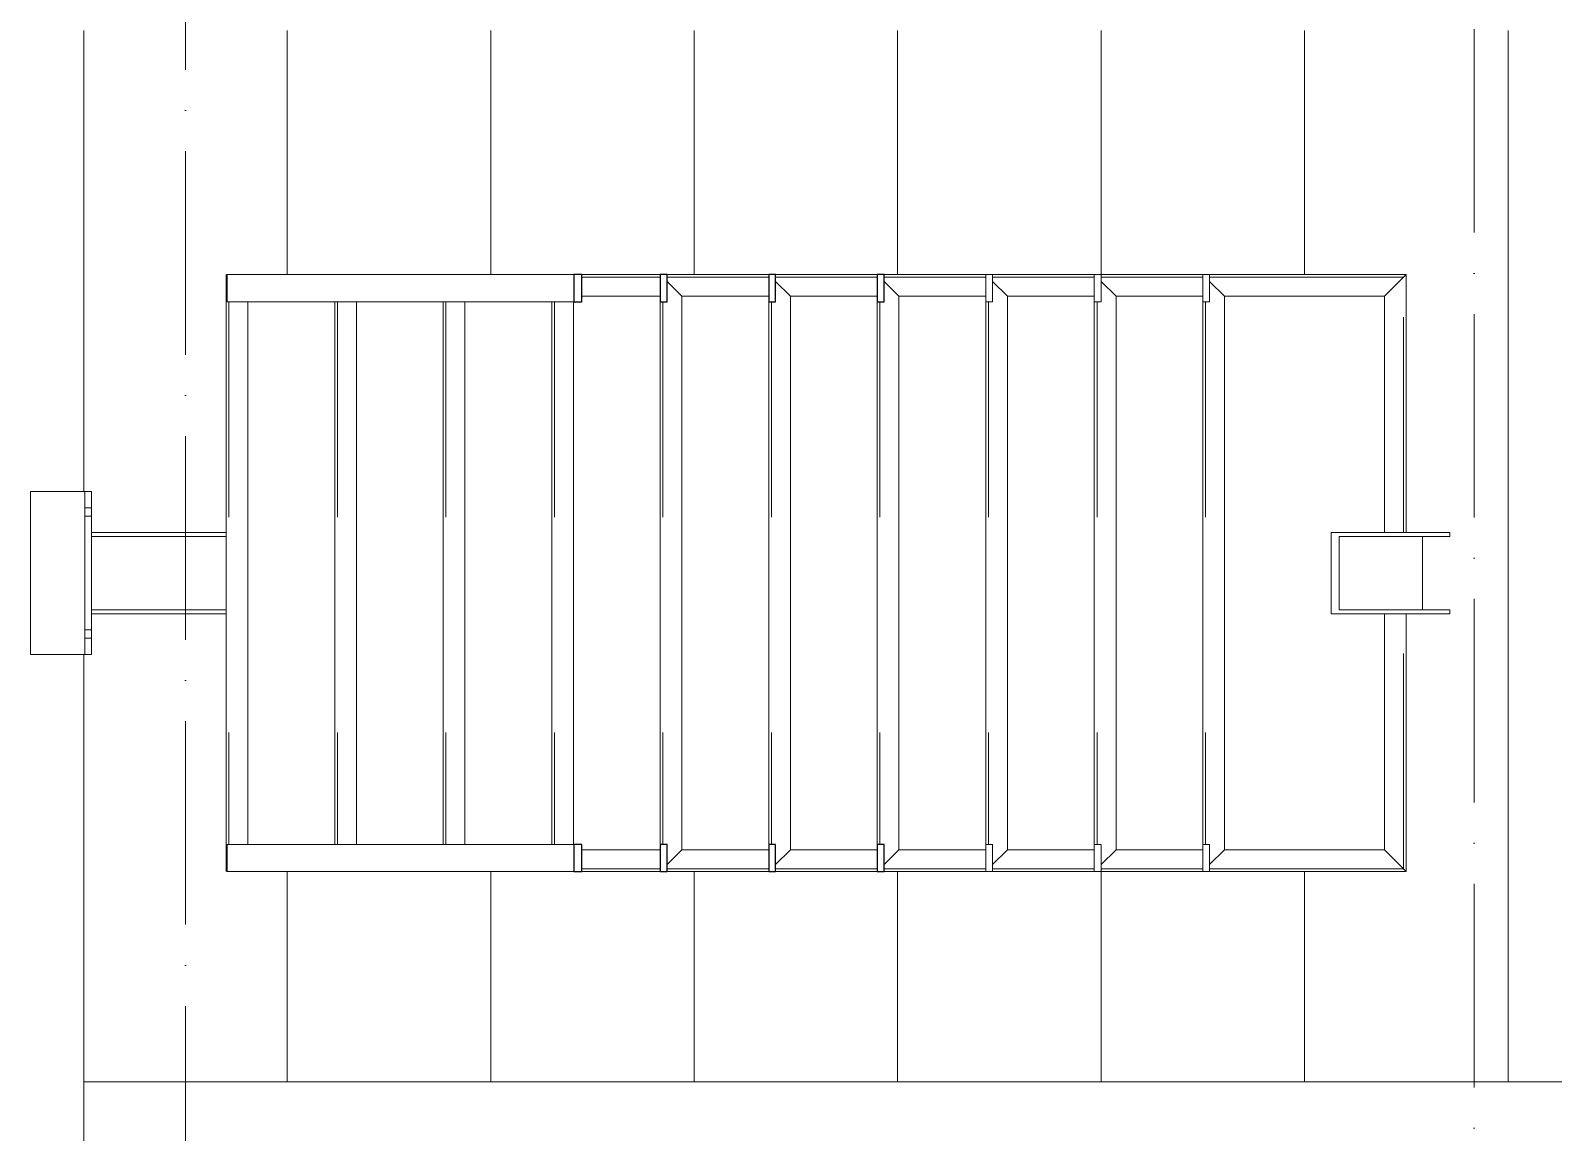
# Model space of a CAD drawing. Header units: millimetres. Extents: x -12989 to 629078, y -109036 to 555275.
# Drawn here: x 531031 to 533277, y -33310 to -31685 of the extents above; entities that cross this region are included whole.
import ezdxf

# ---------------------------------------------------------------- set-up
doc = ezdxf.new("R2010")
doc.units = ezdxf.units.MM
doc.linetypes.add('50_200_ШТРИХ_1Т_ш5_п1_п1_', pattern=[700, 500, -100, 0, -100])
doc.linetypes.add('Штрих', pattern=[635, 317.5, -317.5])
for name, color, linetype, lineweight in [('A-FLOR-____-OTLN', 7, 'Continuous', 9), ('A-GENM-____-HDLN', 7, 'Штрих', 9), ('A-GENM-____-MCUT', 7, 'Continuous', 25), ('A-GENM-____-OTLN', 7, 'Continuous', 9), ('S-GRID-____-OTLN-1', 7, '50_200_ШТРИХ_1Т_ш5_п1_п1_', 9), ('S-STRS-____-OTLN-1', 7, 'Continuous', 9)]:
    doc.layers.add(name, color=color, linetype=linetype, lineweight=lineweight)

# ---------------------------------------------------------------- blocks, each defined once
blk = doc.blocks.new('ОМ_Нижняя опорная пятка - ОМ_Нижняя опорная пятка-19082064-АР1_План отверстий 3 этажа в осях 1-64_Ю-ЯЯ')
at = {"layer": 'A-GENM-____-OTLN'}
for p, q in [((-96, 10), (-96, 0)), ((-84, 10), (-84, 0)), ((84, 10), (84, 0)), ((96, 10), (96, 0))]:
    blk.add_line(p, q, dxfattribs=at)
blk = doc.blocks.new('ОМ_Труба_ГОСТ 8639-82 - ОМ_Труба_ГОСТ 8639-82-26350154-АР1_План отверстий 3 этажа в осях 1-64_Ю-ЯЯ')
at = {"layer": 'A-GENM-____-OTLN'}
for p, q in [((9439.1, 57971), (9439.1, 58091)), ((9439.1, 58091), (9614.1, 58091)), ((9614.1, 58085), (9451.2, 58085)), ((9451.2, 58085), (9451.2, 57977)), ((9574, 58085), (9574, 57977)), ((9614.1, 58091), (9614.1, 58085)), ((9614.1, 57971), (9439.1, 57971)), ((9451.2, 57977), (9614.1, 57977)), ((9614.1, 57977), (9614.1, 57971))]:
    blk.add_line(p, q, dxfattribs=at)
blk = doc.blocks.new('ОМ_Уголок_ГОСТ 8509-93 - ОМ_Уголок_ГОСТ 8509-93-26349651-АР1_План отверстий 3 этажа в осях 1-64_Ю-ЯЯ')
at = {"layer": 'A-GENM-____-HDLN'}
for p, q in [((4, -4), (380, -4)), ((500, -4), (876, -4))]:
    blk.add_line(p, q, dxfattribs=at)
at = {"layer": 'A-GENM-____-OTLN'}
for p, q in [((380, 0), (0, 0)), ((32, -32), (0, 0)), ((880, 0), (500, 0)), ((880, 0), (848, -32)), ((32, -32), (380, -32)), ((500, -32), (848, -32))]:
    blk.add_line(p, q, dxfattribs=at)
blk = doc.blocks.new('ОМ_Уголок_ГОСТ 8509-93 - ОМ_Уголок_ГОСТ 8509-93-V149-АР1_План отверстий 3 этажа в осях 1-64_Ю-ЯЯ')
at = {"layer": 'A-GENM-____-HDLN'}
blk.add_line((40, -4), (840, -4), dxfattribs=at)
at = {"layer": 'A-GENM-____-OTLN'}
for p, q in [((32, -32), (10, -10)), ((840, 0), (40, 0)), ((870, -10), (848, -32)), ((32, -32), (848, -32))]:
    blk.add_line(p, q, dxfattribs=at)
blk = doc.blocks.new('ОМ_Уголок_ГОСТ 8509-93 - ОМ_Уголок_ГОСТ 8509-93-19082047-АР1_План отверстий 3 этажа в осях 1-64_Ю-ЯЯ')
at = {"layer": 'A-GENM-____-HDLN'}
blk.add_line((10, -4), (296, -4), dxfattribs=at)
at = {"layer": 'A-GENM-____-OTLN'}
for p, q in [((300, 0), (10, 0)), ((32, -32), (10, -10)), ((300, 0), (268, -32)), ((32, -32), (268, -32))]:
    blk.add_line(p, q, dxfattribs=at)
blk = doc.blocks.new('ОМ_Уголок_ГОСТ 8509-93 - ОМ_Уголок_ГОСТ 8509-93-V150-АР1_План отверстий 3 этажа в осях 1-64_Ю-ЯЯ')
at = {"layer": 'A-GENM-____-HDLN'}
blk.add_line((4, -4), (290, -4), dxfattribs=at)
at = {"layer": 'A-GENM-____-OTLN'}
for p, q in [((290, 0), (0, 0)), ((32, -32), (0, 0)), ((290, -10), (268, -32)), ((32, -32), (268, -32))]:
    blk.add_line(p, q, dxfattribs=at)
blk = doc.blocks.new('ОМ_Уголок_ГОСТ 8509-93 - ОМ_Уголок_ГОСТ 8509-93-V151-АР1_План отверстий 3 этажа в осях 1-64_Ю-ЯЯ')
at = {"layer": 'A-GENM-____-HDLN'}
blk.add_line((10, -4), (160, -4), dxfattribs=at)
at = {"layer": 'A-GENM-____-OTLN'}
for p, q in [((160, 0), (10, 0)), ((32, -32), (10, -10)), ((32, -32), (160, -32))]:
    blk.add_line(p, q, dxfattribs=at)
blk = doc.blocks.new('ОМ_Уголок_ГОСТ 8509-93 - ОМ_Уголок_ГОСТ 8509-93-V152-АР1_План отверстий 3 этажа в осях 1-64_Ю-ЯЯ')
at = {"layer": 'A-GENM-____-HDLN'}
blk.add_line((140, -4), (290, -4), dxfattribs=at)
at = {"layer": 'A-GENM-____-OTLN'}
for p, q in [((290, 0), (140, 0)), ((290, -10), (268, -32)), ((140, -32), (268, -32))]:
    blk.add_line(p, q, dxfattribs=at)
blk = doc.blocks.new('ОМ_Уголок_ГОСТ 8509-93 - ОМ_Уголок_ГОСТ 8509-93-V153-АР1_План отверстий 3 этажа в осях 1-64_Ю-ЯЯ')
at = {"layer": 'A-GENM-____-HDLN'}
blk.add_line((40, -4), (840, -4), dxfattribs=at)
at = {"layer": 'A-GENM-____-OTLN'}
for p, q in [((840, 0), (40, 0)), ((40, -32), (840, -32))]:
    blk.add_line(p, q, dxfattribs=at)
blk = doc.blocks.new('ОМ_Уголок_ГОСТ 8509-93 - ОМ_Уголок_ГОСТ 8509-93-V154-АР1_План отверстий 3 этажа в осях 1-64_Ю-ЯЯ')
at = {"layer": 'A-GENM-____-HDLN'}
blk.add_line((44.3, -4), (160, -4), dxfattribs=at)
at = {"layer": 'A-GENM-____-OTLN'}
for p, q in [((160, 0), (44.3, 0)), ((44.3, -32), (160, -32))]:
    blk.add_line(p, q, dxfattribs=at)
blk = doc.blocks.new('ОМ_Уголок_ГОСТ 8509-93 - ОМ_Уголок_ГОСТ 8509-93-V155-АР1_План отверстий 3 этажа в осях 1-64_Ю-ЯЯ')
at = {"layer": 'A-GENM-____-HDLN'}
blk.add_line((140, -4), (255.7, -4), dxfattribs=at)
at = {"layer": 'A-GENM-____-OTLN'}
for p, q in [((255.7, 0), (140, 0)), ((140, -32), (255.7, -32))]:
    blk.add_line(p, q, dxfattribs=at)
blk = doc.blocks.new('ОМ_Уголок_ГОСТ 8509-93 - ОМ_Уголок_ГОСТ 8509-93-V156-АР1_План отверстий 3 этажа в осях 1-64_Ю-ЯЯ')
at = {"layer": 'A-GENM-____-HDLN'}
blk.add_line((40, -4), (840, -4), dxfattribs=at)
at = {"layer": 'A-GENM-____-OTLN'}
for p, q in [((880, 0), (0, 0)), ((1.3, -1.3), (0, 0)), ((880, 0), (878.7, -1.3)), ((40, -32), (840, -32))]:
    blk.add_line(p, q, dxfattribs=at)
blk = doc.blocks.new('ОМ_Труба_ГОСТ 8639-82 - ОМ_Труба_ГОСТ 8639-82-26527904-АР1_План отверстий 3 этажа в осях 1-64_Ю-ЯЯ')
at = {"layer": 'A-GENM-____-HDLN'}
for p, q in [((7810, 58085), (7611.5, 58085)), ((7810, 57977), (7611.5, 57977))]:
    blk.add_line(p, q, dxfattribs=at)
at = {"layer": 'A-GENM-____-OTLN'}
for p, q in [((7810, 58091), (7611.5, 58091)), ((7810, 57971), (7611.5, 57971))]:
    blk.add_line(p, q, dxfattribs=at)
blk = doc.blocks.new('ОМ_Уголок_ГОСТ 8510-86 - ОМ_Уголок_ГОСТ 8510-86-19082066-АР1_План отверстий 3 этажа в осях 1-64_Ю-ЯЯ')
at = {"layer": 'A-GENM-____-OTLN'}
for p, q in [((0, 0), (0, -90)), ((240, 0), (0, 0)), ((0, -10), (240, -10)), ((240, -90), (240, 0)), ((0, -90), (240, -90))]:
    blk.add_line(p, q, dxfattribs=at)
blk = doc.blocks.new('ОМ_Полоса_Трапеция прямоугольная_Прокат_ГОСТ 103-2006 - ОМ_Полоса_Трапеция прямоугольная_Прокат_ГОСТ 103-2006-19082130-АР1_План отверстий 3 этажа в осях 1-64_Ю-ЯЯ')
at = {"layer": 'A-GENM-____-OTLN'}
for p, q in [((9250, 58471), (9260, 58471)), ((9250, 58431), (9250, 58471)), ((9260, 58471), (9260, 58431)), ((9260, 58431), (9250, 58431))]:
    blk.add_line(p, q, dxfattribs=at)
blk = doc.blocks.new('ОМ_Полоса_Трапеция прямоугольная_Прокат_ГОСТ 103-2006 - ОМ_Полоса_Трапеция прямоугольная_Прокат_ГОСТ 103-2006-V157-АР1_План отверстий 3 этажа в осях 1-64_Ю-ЯЯ')
at = {"layer": 'A-GENM-____-MCUT'}
for p, q in [((8780, 58471), (8770, 58471)), ((8770, 58471), (8770, 58431)), ((8780, 58431), (8780, 58471)), ((8770, 58431), (8780, 58431))]:
    blk.add_line(p, q, dxfattribs=at)
blk = doc.blocks.new('ОМ_Полоса_Трапеция прямоугольная_Прокат_ГОСТ 103-2006 - ОМ_Полоса_Трапеция прямоугольная_Прокат_ГОСТ 103-2006-V158-АР1_План отверстий 3 этажа в осях 1-64_Ю-ЯЯ')
at = {"layer": 'A-GENM-____-MCUT'}
for p, q in [((8620, 58471), (8610, 58471)), ((8610, 58471), (8610, 58431)), ((8620, 58431), (8620, 58471)), ((8610, 58431), (8620, 58431))]:
    blk.add_line(p, q, dxfattribs=at)
blk = doc.blocks.new('ОМ_Полоса_Трапеция прямоугольная_Прокат_ГОСТ 103-2006 - ОМ_Полоса_Трапеция прямоугольная_Прокат_ГОСТ 103-2006-V159-АР1_План отверстий 3 этажа в осях 1-64_Ю-ЯЯ')
at = {"layer": 'A-GENM-____-MCUT'}
for p, q in [((8460, 58471), (8450, 58471)), ((8450, 58471), (8450, 58431)), ((8460, 58431), (8460, 58471)), ((8450, 58431), (8460, 58431))]:
    blk.add_line(p, q, dxfattribs=at)
blk = doc.blocks.new('ОМ_Полоса_Прокат_ГОСТ 103-2006 - ОМ_Полоса_Прокат_ГОСТ 103-2006-20723456-АР1_План отверстий 3 этажа в осях 1-64_Ю-ЯЯ')
at = {"layer": 'A-GENM-____-MCUT'}
for p, q in [((8334.3, 58471), (8322.8, 58471)), ((8322.8, 58471), (8322.8, 58431)), ((8334.3, 58431), (8334.3, 58471)), ((8322.8, 58431), (8334.3, 58431))]:
    blk.add_line(p, q, dxfattribs=at)
at = {"layer": 'A-GENM-____-OTLN'}
for p, q in [((7811.3, 58431), (7811.3, 58471)), ((7811.3, 58471), (8322.8, 58471)), ((8322.8, 58431), (7811.3, 58431))]:
    blk.add_line(p, q, dxfattribs=at)
blk = doc.blocks.new('ОМ_Полоса_Трапеция прямоугольная_Прокат_ГОСТ 103-2006 - ОМ_Полоса_Трапеция прямоугольная_Прокат_ГОСТ 103-2006-19082170-АР1_План отверстий 3 этажа в осях 1-64_Ю-ЯЯ')
at = {"layer": 'A-GENM-____-OTLN'}
for p, q in [((9250, 57631), (9260, 57631)), ((9250, 57591), (9250, 57631)), ((9260, 57631), (9260, 57591)), ((9260, 57591), (9250, 57591))]:
    blk.add_line(p, q, dxfattribs=at)
blk = doc.blocks.new('ОМ_Полоса_Трапеция прямоугольная_Прокат_ГОСТ 103-2006 - ОМ_Полоса_Трапеция прямоугольная_Прокат_ГОСТ 103-2006-V160-АР1_План отверстий 3 этажа в осях 1-64_Ю-ЯЯ')
at = {"layer": 'A-GENM-____-MCUT'}
for p, q in [((8780, 57631), (8770, 57631)), ((8770, 57631), (8770, 57591)), ((8780, 57591), (8780, 57631)), ((8770, 57591), (8780, 57591))]:
    blk.add_line(p, q, dxfattribs=at)
blk = doc.blocks.new('ОМ_Полоса_Трапеция прямоугольная_Прокат_ГОСТ 103-2006 - ОМ_Полоса_Трапеция прямоугольная_Прокат_ГОСТ 103-2006-V161-АР1_План отверстий 3 этажа в осях 1-64_Ю-ЯЯ')
at = {"layer": 'A-GENM-____-MCUT'}
for p, q in [((8620, 57631), (8610, 57631)), ((8610, 57631), (8610, 57591)), ((8620, 57591), (8620, 57631)), ((8610, 57591), (8620, 57591))]:
    blk.add_line(p, q, dxfattribs=at)
blk = doc.blocks.new('ОМ_Полоса_Трапеция прямоугольная_Прокат_ГОСТ 103-2006 - ОМ_Полоса_Трапеция прямоугольная_Прокат_ГОСТ 103-2006-V162-АР1_План отверстий 3 этажа в осях 1-64_Ю-ЯЯ')
at = {"layer": 'A-GENM-____-MCUT'}
for p, q in [((8460, 57631), (8450, 57631)), ((8450, 57631), (8450, 57591)), ((8460, 57591), (8460, 57631)), ((8450, 57591), (8460, 57591))]:
    blk.add_line(p, q, dxfattribs=at)
blk = doc.blocks.new('ОМ_Полоса_Прокат_ГОСТ 103-2006 - ОМ_Полоса_Прокат_ГОСТ 103-2006-20723498-АР1_План отверстий 3 этажа в осях 1-64_Ю-ЯЯ')
at = {"layer": 'A-GENM-____-MCUT'}
for p, q in [((8334.3, 57631), (8322.8, 57631)), ((8322.8, 57631), (8322.8, 57591)), ((8334.3, 57591), (8334.3, 57631)), ((8322.8, 57591), (8334.3, 57591))]:
    blk.add_line(p, q, dxfattribs=at)
at = {"layer": 'A-GENM-____-OTLN'}
for p, q in [((7811.3, 57591), (7811.3, 57631)), ((7811.3, 57631), (8322.8, 57631)), ((8322.8, 57591), (7811.3, 57591))]:
    blk.add_line(p, q, dxfattribs=at)
blk = doc.blocks.new('3эт')
at = {"layer": 'S-GRID-____-OTLN-1', "color": 251, "ltscale": 0.6, "true_color": 0x636466}
for p, q in [((291520.7, -33971.9), (291520.7, 4029.4)), ((293420.7, -33791.8), (293420.7, 4029.4))]:
    blk.add_line(p, q, dxfattribs=at)

msp = doc.modelspace()

# ---------------------------------------------------------------- linework, layer by layer
at = {"layer": 'A-FLOR-____-OTLN'}
for p, q in [((531110.0077, -32364.5723), (531110.0077, -31684.5723)), ((531110.0077, -35084.5723), (531110.0077, -32604.5723))]:
    msp.add_line(p, q, dxfattribs=at)
at = {"layer": 'S-STRS-____-OTLN-1'}
for p, q in [((531410.0077, -31684.5723), (531410.0077, -32044.5723)), ((531410.0077, -31684.5723), (531410.0077, -32044.5723)), ((531710.0077, -31684.5723), (531710.0077, -32044.5723)), ((531710.0077, -31684.5723), (531710.0077, -32044.5723)), ((532010.0077, -31684.5723), (532010.0077, -32044.5723)), ((532010.0077, -31684.5723), (532010.0077, -32044.5723)), ((532310.0077, -31684.5723), (532310.0077, -32044.5723)), ((532310.0077, -31684.5723), (532310.0077, -32044.5723)), ((532610.0077, -31684.5723), (532610.0077, -32044.5723)), ((532610.0077, -31684.5723), (532610.0077, -32044.5723)), ((532910.0077, -31684.5723), (532910.0077, -32044.5723)), ((532910.0077, -31684.5723), (532910.0077, -32044.5723)), ((533210.0077, -31684.5723), (533210.0077, -33234.5723)), ((533210.0077, -31684.5723), (533210.0077, -33234.5723)), ((531410.0077, -32924.5723), (531410.0077, -33234.5723)), ((531410.0077, -32924.5723), (531410.0077, -33234.5723)), ((531710.0077, -32924.5723), (531710.0077, -33234.5723)), ((531710.0077, -32924.5723), (531710.0077, -33234.5723)), ((532010.0077, -32924.5723), (532010.0077, -33234.5723)), ((532010.0077, -32924.5723), (532010.0077, -33234.5723)), ((532310.0077, -32924.5723), (532310.0077, -33234.5723)), ((532310.0077, -32924.5723), (532310.0077, -33234.5723)), ((532610.0077, -32924.5723), (532610.0077, -33234.5723)), ((532610.0077, -32924.5723), (532610.0077, -33234.5723)), ((532910.0077, -32924.5723), (532910.0077, -33234.5723)), ((532910.0077, -32924.5723), (532910.0077, -33234.5723)), ((531110.0077, -33234.5723), (531410.0077, -33234.5723)), ((531410.0077, -33234.5723), (531710.0077, -33234.5723)), ((531710.0077, -33234.5723), (532010.0077, -33234.5723)), ((532010.0077, -33234.5723), (532310.0077, -33234.5723)), ((532310.0077, -33234.5723), (532610.0077, -33234.5723)), ((532610.0077, -33234.5723), (532910.0077, -33234.5723)), ((532910.0077, -33234.5723), (533210.0077, -33234.5723)), ((533210.0077, -33234.5723), (533510.0077, -33234.5723))]:
    msp.add_line(p, q, dxfattribs=at)

# ---------------------------------------------------------------- block references
msp.add_blockref('3эт', (239739.3002, -3652.1582))
at = {"layer": 'A-GENM-____-OTLN', "extrusion": (0, 0, -1)}
for name, p, rotation in [('ОМ_Уголок_ГОСТ 8509-93 - ОМ_Уголок_ГОСТ 8509-93-V156-АР1_План отверстий 3 этажа в осях 1-64_Ю-ЯЯ', (-531320.0077, -32044.5723), 269.9999999999989), ('ОМ_Уголок_ГОСТ 8509-93 - ОМ_Уголок_ГОСТ 8509-93-V149-АР1_План отверстий 3 этажа в осях 1-64_Ю-ЯЯ', (-531960.0077, -32044.5723), 269.9999999999989), ('ОМ_Уголок_ГОСТ 8509-93 - ОМ_Уголок_ГОСТ 8509-93-V149-АР1_План отверстий 3 этажа в осях 1-64_Ю-ЯЯ', (-532120.0077, -32044.5723), 269.9999999999989), ('ОМ_Уголок_ГОСТ 8509-93 - ОМ_Уголок_ГОСТ 8509-93-V149-АР1_План отверстий 3 этажа в осях 1-64_Ю-ЯЯ', (-532280.0077, -32044.5723), 269.9999999999989), ('ОМ_Уголок_ГОСТ 8509-93 - ОМ_Уголок_ГОСТ 8509-93-V149-АР1_План отверстий 3 этажа в осях 1-64_Ю-ЯЯ', (-532440.0077, -32044.5723), 269.9999999999989), ('ОМ_Уголок_ГОСТ 8509-93 - ОМ_Уголок_ГОСТ 8509-93-V149-АР1_План отверстий 3 этажа в осях 1-64_Ю-ЯЯ', (-532600.0077, -32044.5723), 269.9999999999989), ('ОМ_Уголок_ГОСТ 8509-93 - ОМ_Уголок_ГОСТ 8509-93-V149-АР1_План отверстий 3 этажа в осях 1-64_Ю-ЯЯ', (-532760.0077, -32044.5723), 269.9999999999989), ('ОМ_Уголок_ГОСТ 8509-93 - ОМ_Уголок_ГОСТ 8509-93-26349651-АР1_План отверстий 3 этажа в осях 1-64_Ю-ЯЯ', (-533060.0077, -32924.5723), 89.99999999999908), ('ОМ_Уголок_ГОСТ 8509-93 - ОМ_Уголок_ГОСТ 8509-93-V153-АР1_План отверстий 3 этажа в осях 1-64_Ю-ЯЯ', (-531480.0077, -32044.5723), 269.9999999999989), ('ОМ_Уголок_ГОСТ 8509-93 - ОМ_Уголок_ГОСТ 8509-93-V153-АР1_План отверстий 3 этажа в осях 1-64_Ю-ЯЯ', (-531640.0077, -32044.5723), 269.9999999999989), ('ОМ_Уголок_ГОСТ 8509-93 - ОМ_Уголок_ГОСТ 8509-93-V153-АР1_План отверстий 3 этажа в осях 1-64_Ю-ЯЯ', (-531800.0077, -32044.5723), 269.9999999999989), ('ОМ_Уголок_ГОСТ 8510-86 - ОМ_Уголок_ГОСТ 8510-86-19082066-АР1_План отверстий 3 этажа в осях 1-64_Ю-ЯЯ', (-531121.497, -32604.5723), 89.99999999999918), ('ОМ_Уголок_ГОСТ 8509-93 - ОМ_Уголок_ГОСТ 8509-93-V154-АР1_План отверстий 3 этажа в осях 1-64_Ю-ЯЯ', (-531800.0077, -32924.5723), 180), ('ОМ_Уголок_ГОСТ 8509-93 - ОМ_Уголок_ГОСТ 8509-93-V151-АР1_План отверстий 3 этажа в осях 1-64_Ю-ЯЯ', (-531960.0077, -32924.5723), 180), ('ОМ_Уголок_ГОСТ 8509-93 - ОМ_Уголок_ГОСТ 8509-93-V151-АР1_План отверстий 3 этажа в осях 1-64_Ю-ЯЯ', (-532120.0077, -32924.5723), 180), ('ОМ_Уголок_ГОСТ 8509-93 - ОМ_Уголок_ГОСТ 8509-93-V151-АР1_План отверстий 3 этажа в осях 1-64_Ю-ЯЯ', (-532280.0077, -32924.5723), 180), ('ОМ_Уголок_ГОСТ 8509-93 - ОМ_Уголок_ГОСТ 8509-93-V151-АР1_План отверстий 3 этажа в осях 1-64_Ю-ЯЯ', (-532440.0077, -32924.5723), 180), ('ОМ_Уголок_ГОСТ 8509-93 - ОМ_Уголок_ГОСТ 8509-93-V151-АР1_План отверстий 3 этажа в осях 1-64_Ю-ЯЯ', (-532600.0077, -32924.5723), 180), ('ОМ_Уголок_ГОСТ 8509-93 - ОМ_Уголок_ГОСТ 8509-93-19082047-АР1_План отверстий 3 этажа в осях 1-64_Ю-ЯЯ', (-532760.0077, -32924.5723), 180)]:
    msp.add_blockref(name, p, dxfattribs=dict(at, rotation=rotation))
at = {"layer": 'A-GENM-____-OTLN'}
for name, p in [('ОМ_Полоса_Прокат_ГОСТ 103-2006 - ОМ_Полоса_Прокат_ГОСТ 103-2006-20723456-АР1_План отверстий 3 этажа в осях 1-64_Ю-ЯЯ', (523510.0077, -90515.6143)), ('ОМ_Полоса_Трапеция прямоугольная_Прокат_ГОСТ 103-2006 - ОМ_Полоса_Трапеция прямоугольная_Прокат_ГОСТ 103-2006-V159-АР1_План отверстий 3 этажа в осях 1-64_Ю-ЯЯ', (523510.0077, -90515.6143)), ('ОМ_Полоса_Трапеция прямоугольная_Прокат_ГОСТ 103-2006 - ОМ_Полоса_Трапеция прямоугольная_Прокат_ГОСТ 103-2006-V158-АР1_План отверстий 3 этажа в осях 1-64_Ю-ЯЯ', (523510.0077, -90515.6143)), ('ОМ_Полоса_Трапеция прямоугольная_Прокат_ГОСТ 103-2006 - ОМ_Полоса_Трапеция прямоугольная_Прокат_ГОСТ 103-2006-V157-АР1_План отверстий 3 этажа в осях 1-64_Ю-ЯЯ', (523510.0077, -90515.6143)), ('ОМ_Полоса_Трапеция прямоугольная_Прокат_ГОСТ 103-2006 - ОМ_Полоса_Трапеция прямоугольная_Прокат_ГОСТ 103-2006-19082130-АР1_План отверстий 3 этажа в осях 1-64_Ю-ЯЯ', (523190.0077, -90515.6143)), ('ОМ_Полоса_Трапеция прямоугольная_Прокат_ГОСТ 103-2006 - ОМ_Полоса_Трапеция прямоугольная_Прокат_ГОСТ 103-2006-19082130-АР1_План отверстий 3 этажа в осях 1-64_Ю-ЯЯ', (523350.0077, -90515.6143)), ('ОМ_Полоса_Трапеция прямоугольная_Прокат_ГОСТ 103-2006 - ОМ_Полоса_Трапеция прямоугольная_Прокат_ГОСТ 103-2006-19082130-АР1_План отверстий 3 этажа в осях 1-64_Ю-ЯЯ', (523510.0077, -90515.6143)), ('ОМ_Труба_ГОСТ 8639-82 - ОМ_Труба_ГОСТ 8639-82-26527904-АР1_План отверстий 3 этажа в осях 1-64_Ю-ЯЯ', (523510.0077, -90515.6143)), ('ОМ_Труба_ГОСТ 8639-82 - ОМ_Труба_ГОСТ 8639-82-26350154-АР1_План отверстий 3 этажа в осях 1-64_Ю-ЯЯ', (523510.0077, -90515.6143)), ('ОМ_Полоса_Прокат_ГОСТ 103-2006 - ОМ_Полоса_Прокат_ГОСТ 103-2006-20723498-АР1_План отверстий 3 этажа в осях 1-64_Ю-ЯЯ', (523510.0077, -90515.6143)), ('ОМ_Полоса_Трапеция прямоугольная_Прокат_ГОСТ 103-2006 - ОМ_Полоса_Трапеция прямоугольная_Прокат_ГОСТ 103-2006-V162-АР1_План отверстий 3 этажа в осях 1-64_Ю-ЯЯ', (523510.0077, -90515.6143)), ('ОМ_Полоса_Трапеция прямоугольная_Прокат_ГОСТ 103-2006 - ОМ_Полоса_Трапеция прямоугольная_Прокат_ГОСТ 103-2006-V161-АР1_План отверстий 3 этажа в осях 1-64_Ю-ЯЯ', (523510.0077, -90515.6143)), ('ОМ_Полоса_Трапеция прямоугольная_Прокат_ГОСТ 103-2006 - ОМ_Полоса_Трапеция прямоугольная_Прокат_ГОСТ 103-2006-V160-АР1_План отверстий 3 этажа в осях 1-64_Ю-ЯЯ', (523510.0077, -90515.6143)), ('ОМ_Полоса_Трапеция прямоугольная_Прокат_ГОСТ 103-2006 - ОМ_Полоса_Трапеция прямоугольная_Прокат_ГОСТ 103-2006-19082170-АР1_План отверстий 3 этажа в осях 1-64_Ю-ЯЯ', (523190.0077, -90515.6143)), ('ОМ_Полоса_Трапеция прямоугольная_Прокат_ГОСТ 103-2006 - ОМ_Полоса_Трапеция прямоугольная_Прокат_ГОСТ 103-2006-19082170-АР1_План отверстий 3 этажа в осях 1-64_Ю-ЯЯ', (523350.0077, -90515.6143)), ('ОМ_Полоса_Трапеция прямоугольная_Прокат_ГОСТ 103-2006 - ОМ_Полоса_Трапеция прямоугольная_Прокат_ГОСТ 103-2006-19082170-АР1_План отверстий 3 этажа в осях 1-64_Ю-ЯЯ', (523510.0077, -90515.6143))]:
    msp.add_blockref(name, p, dxfattribs=at)
at = {"layer": 'A-GENM-____-OTLN', "extrusion": (0, 0, -1)}
for name, p in [('ОМ_Уголок_ГОСТ 8509-93 - ОМ_Уголок_ГОСТ 8509-93-V155-АР1_План отверстий 3 этажа в осях 1-64_Ю-ЯЯ', (-532100.0077, -32044.5723)), ('ОМ_Уголок_ГОСТ 8509-93 - ОМ_Уголок_ГОСТ 8509-93-V152-АР1_План отверстий 3 этажа в осях 1-64_Ю-ЯЯ', (-532260.0077, -32044.5723)), ('ОМ_Уголок_ГОСТ 8509-93 - ОМ_Уголок_ГОСТ 8509-93-V152-АР1_План отверстий 3 этажа в осях 1-64_Ю-ЯЯ', (-532420.0077, -32044.5723)), ('ОМ_Уголок_ГОСТ 8509-93 - ОМ_Уголок_ГОСТ 8509-93-V152-АР1_План отверстий 3 этажа в осях 1-64_Ю-ЯЯ', (-532580.0077, -32044.5723)), ('ОМ_Уголок_ГОСТ 8509-93 - ОМ_Уголок_ГОСТ 8509-93-V152-АР1_План отверстий 3 этажа в осях 1-64_Ю-ЯЯ', (-532740.0077, -32044.5723)), ('ОМ_Уголок_ГОСТ 8509-93 - ОМ_Уголок_ГОСТ 8509-93-V152-АР1_План отверстий 3 этажа в осях 1-64_Ю-ЯЯ', (-532900.0077, -32044.5723)), ('ОМ_Уголок_ГОСТ 8509-93 - ОМ_Уголок_ГОСТ 8509-93-V150-АР1_План отверстий 3 этажа в осях 1-64_Ю-ЯЯ', (-533060.0077, -32044.5723))]:
    msp.add_blockref(name, p, dxfattribs=at)
at = {"layer": 'A-GENM-____-OTLN', "rotation": 90.00000000000084}
msp.add_blockref('ОМ_Нижняя опорная пятка - ОМ_Нижняя опорная пятка-19082064-АР1_План отверстий 3 этажа в осях 1-64_Ю-ЯЯ', (531121.497, -32484.5723), dxfattribs=at)

doc.saveas('drawing.dxf')
